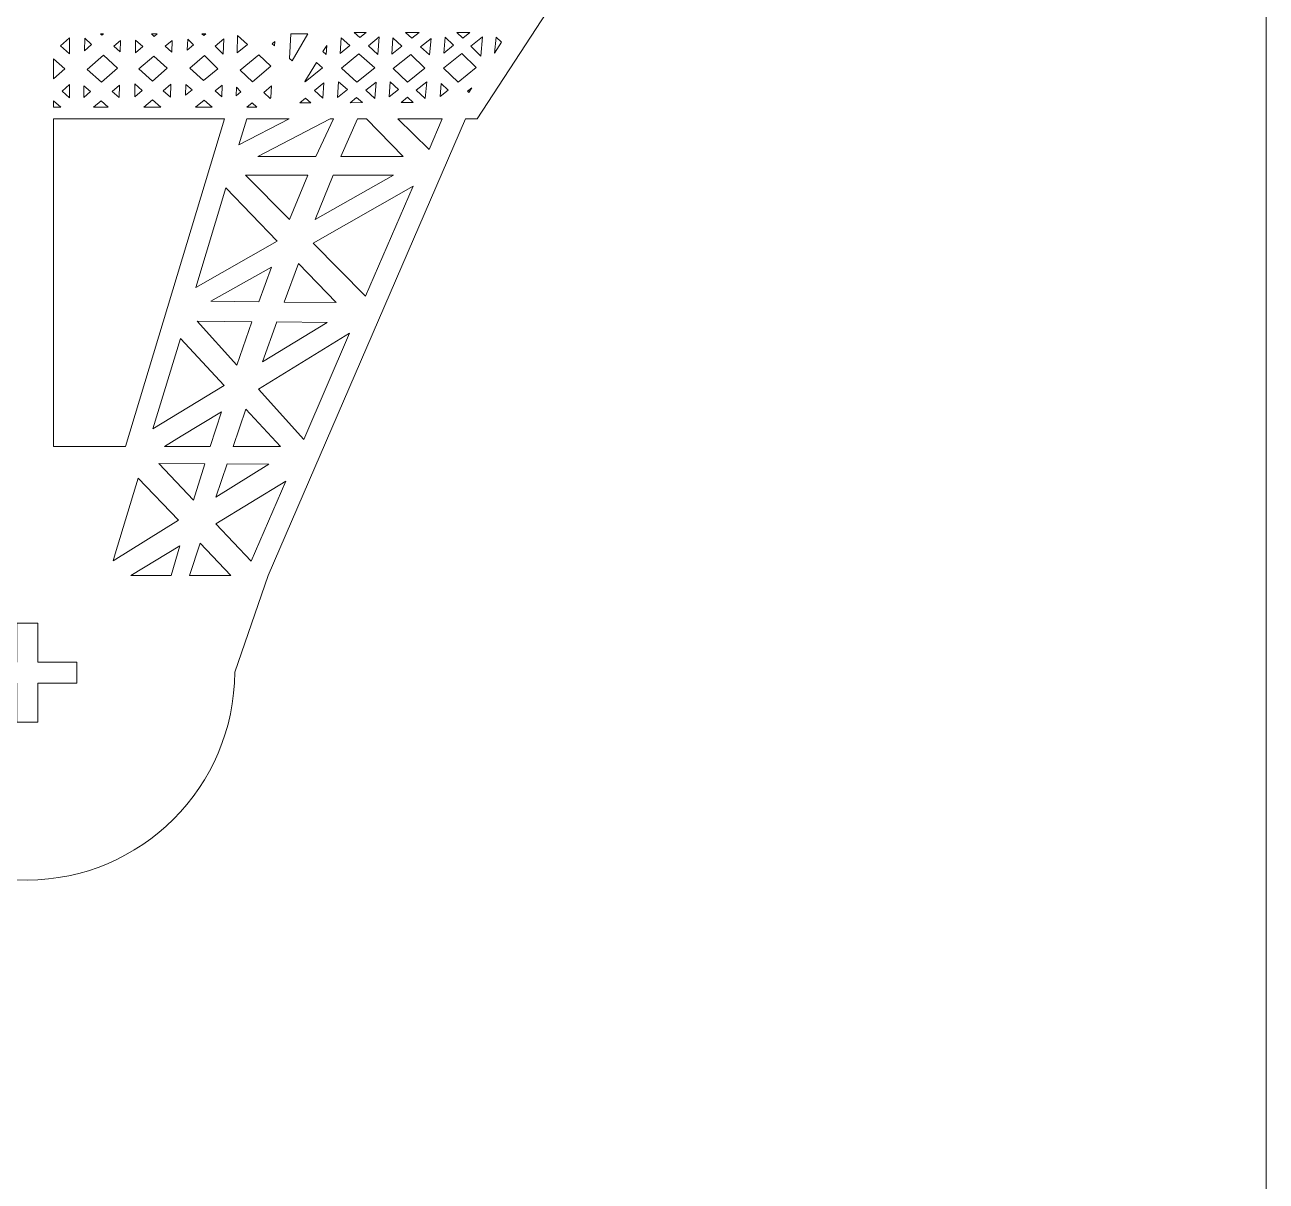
# Model space of a CAD drawing. Header units: millimetres. Extents: x -970 to 970, y -600 to 600.
# Drawn here: x 592.9 to 969.7, y -83.5 to 267.5 of the extents above; entities that cross this region are included whole.
import ezdxf

# ---------------------------------------------------------------- set-up
doc = ezdxf.new("R2010")
doc.units = ezdxf.units.MM
doc.header["$MEASUREMENT"] = 0
doc.layers.add('Camada 1', color=7, linetype='Continuous')

msp = doc.modelspace()

# ---------------------------------------------------------------- linework, layer by layer
at = {"layer": 'Camada 1', "color": 142, "lineweight": 20}
msp.add_lwpolyline([(-51.9447, -599.6855), (969.7313, -599.6855), (969.7313, 490.8211), (-51.9447, 490.8211), (-51.9447, -599.6855)], close=True, dxfattribs=at)
at = {"layer": 'Camada 1', "color": 230, "lineweight": 20}
for points, knots in [([(530.7073, 71.037), (530.7073, 71.037), (520.2792, 100.3923), (520.2792, 100.3923), (520.2792, 100.3923), (520.2792, 100.3923), (460.3573, 239.013), (460.3573, 239.013), (460.3573, 239.013), (460.3573, 239.013), (456.8532, 239.013), (456.8532, 239.013), (456.8532, 239.013), (456.8532, 239.013), (367.2833, 376.2495), (367.2833, 376.2495), (367.2833, 376.2495), (367.2833, 376.2495), (367.2833, 393.9852), (367.2833, 393.9852), (367.2833, 393.9852), (367.2833, 393.9852), (370.4614, 393.9852), (370.4614, 393.9852), (370.4614, 393.9852), (370.4614, 393.9852), (370.4614, 402.267), (370.4614, 402.267), (370.4614, 402.267), (370.4614, 402.267), (367.2833, 402.267), (367.2833, 402.267), (367.2833, 402.267), (367.2833, 402.267), (367.2833, 409.1261), (367.2833, 409.1261), (367.2833, 409.1261), (367.2833, 409.1261), (387.4614, 409.1261), (387.4614, 409.1261), (387.4614, 409.1261), (387.4614, 409.1261), (387.4614, 405.9511), (387.4614, 405.9511), (387.4614, 405.9511), (387.4614, 405.9511), (427.4614, 405.9511), (427.4614, 405.9511), (427.4614, 405.9511), (427.4614, 405.9511), (427.4614, 409.1261), (427.4614, 409.1261), (427.4614, 409.1261), (427.4614, 409.1261), (759.6014, 409.1261), (759.6014, 409.1261), (759.6014, 409.1261), (759.6014, 409.1261), (759.6014, 405.9511), (759.6014, 405.9511), (759.6014, 405.9511), (759.6014, 405.9511), (799.6014, 405.9511), (799.6014, 405.9511), (799.6014, 405.9511), (799.6014, 405.9511), (799.6014, 409.1261), (799.6014, 409.1261), (799.6014, 409.1261), (799.6014, 409.1261), (819.7764, 409.1261), (819.7764, 409.1261), (819.7764, 409.1261), (819.7764, 409.1261), (819.7764, 402.267), (819.7764, 402.267), (819.7764, 402.267), (819.7764, 402.267), (816.6014, 402.267), (816.6014, 402.267), (816.6014, 402.267), (816.6014, 402.267), (816.6014, 393.9852), (816.6014, 393.9852), (816.6014, 393.9852), (816.6014, 393.9852), (819.7764, 393.9852), (819.7764, 393.9852), (819.7764, 393.9852), (819.7764, 393.9852), (819.7764, 376.2495), (819.7764, 376.2495), (819.7764, 376.2495), (819.7764, 376.2495), (730.2065, 239.013), (730.2065, 239.013), (730.2065, 239.013), (730.2065, 239.013), (726.7024, 239.013), (726.7024, 239.013), (726.7024, 239.013), (726.7024, 239.013), (666.7805, 100.3923), (666.7805, 100.3923), (666.7805, 100.3923), (666.7805, 100.3923), (656.5977, 71.037), (656.5977, 71.037), (656.5977, 71.037), (656.5977, 36.1583), (628.0182, 7.8836), (593.6525, 7.8836), (593.6525, 7.8836), (559.2868, 7.8836), (532.1681, 34.5194), (530.5719, 67.9769), (530.5719, 67.9769), (530.5235, 68.9909), (530.7073, 70.0111), (530.7073, 71.037)], [0, 0, 0, 0, 0.03225806, 0.03225806, 0.03225806, 0.03225806, 0.06451613, 0.06451613, 0.06451613, 0.06451613, 0.09677419, 0.09677419, 0.09677419, 0.09677419, 0.12903226, 0.12903226, 0.12903226, 0.12903226, 0.16129032, 0.16129032, 0.16129032, 0.16129032, 0.19354839, 0.19354839, 0.19354839, 0.19354839, 0.22580645, 0.22580645, 0.22580645, 0.22580645, 0.25806452, 0.25806452, 0.25806452, 0.25806452, 0.29032258, 0.29032258, 0.29032258, 0.29032258, 0.32258065, 0.32258065, 0.32258065, 0.32258065, 0.35483871, 0.35483871, 0.35483871, 0.35483871, 0.38709677, 0.38709677, 0.38709677, 0.38709677, 0.41935484, 0.41935484, 0.41935484, 0.41935484, 0.4516129, 0.4516129, 0.4516129, 0.4516129, 0.48387097, 0.48387097, 0.48387097, 0.48387097, 0.51612903, 0.51612903, 0.51612903, 0.51612903, 0.5483871, 0.5483871, 0.5483871, 0.5483871, 0.58064516, 0.58064516, 0.58064516, 0.58064516, 0.61290323, 0.61290323, 0.61290323, 0.61290323, 0.64516129, 0.64516129, 0.64516129, 0.64516129, 0.67741935, 0.67741935, 0.67741935, 0.67741935, 0.70967742, 0.70967742, 0.70967742, 0.70967742, 0.74193548, 0.74193548, 0.74193548, 0.74193548, 0.77419355, 0.77419355, 0.77419355, 0.77419355, 0.80645161, 0.80645161, 0.80645161, 0.80645161, 0.83870968, 0.83870968, 0.83870968, 0.83870968, 0.87096774, 0.87096774, 0.87096774, 0.87096774, 0.90322581, 0.90322581, 0.90322581, 0.90322581, 0.93548387, 0.93548387, 0.93548387, 0.93548387, 1, 1, 1, 1]), ([(616.2767, 264.3591), (616.2767, 264.3591), (616.7522, 264.786), (616.7522, 264.786), (616.7522, 264.786), (616.7522, 264.786), (615.8039, 264.7853), (615.8039, 264.7853), (615.8039, 264.7853), (615.8039, 264.7853), (616.2767, 264.3591), (616.2767, 264.3591)], [0, 0, 0, 0, 0.25, 0.25, 0.25, 0.25, 0.5, 0.5, 0.5, 0.5, 1, 1, 1, 1]), ([(632.1821, 264.0438), (632.1821, 264.0438), (633.0577, 264.8013), (633.0577, 264.8013), (633.0577, 264.8013), (633.0577, 264.8013), (631.3356, 264.7999), (631.3356, 264.7999), (631.3356, 264.7999), (631.3356, 264.7999), (632.1821, 264.0438), (632.1821, 264.0438)], [0, 0, 0, 0, 0.25, 0.25, 0.25, 0.25, 0.5, 0.5, 0.5, 0.5, 1, 1, 1, 1]), ([(647.2395, 264.2606), (647.2395, 264.2606), (647.8701, 264.8193), (647.8701, 264.8193), (647.8701, 264.8193), (647.8701, 264.8193), (646.6526, 264.8172), (646.6526, 264.8172), (646.6526, 264.8172), (646.6526, 264.8172), (647.2395, 264.2606), (647.2395, 264.2606)], [0, 0, 0, 0, 0.25, 0.25, 0.25, 0.25, 0.5, 0.5, 0.5, 0.5, 1, 1, 1, 1]), ([(657.3574, 259.0577), (657.3574, 259.0577), (660.4593, 261.6088), (660.4593, 261.6088), (660.4593, 261.6088), (660.4593, 261.6088), (657.4794, 264.3503), (657.4794, 264.3503), (657.4794, 264.3503), (657.4794, 264.3503), (657.3574, 259.0577), (657.3574, 259.0577)], [0, 0, 0, 0, 0.25, 0.25, 0.25, 0.25, 0.5, 0.5, 0.5, 0.5, 1, 1, 1, 1]), ([(674.0295, 256.6473), (674.0295, 256.6473), (678.7921, 264.852), (678.7921, 264.852), (678.7921, 264.852), (678.7921, 264.852), (673.6416, 264.8487), (673.6416, 264.8487), (673.6416, 264.8487), (673.6416, 264.8487), (673.2408, 257.3121), (673.2408, 257.3121), (673.2408, 257.3121), (673.2408, 257.3121), (674.0295, 256.6473), (674.0295, 256.6473)], [0, 0, 0, 0, 0.2, 0.2, 0.2, 0.2, 0.4, 0.4, 0.4, 0.4, 0.6, 0.6, 0.6, 0.6, 1, 1, 1, 1]), ([(694.5391, 263.6525), (694.5391, 263.6525), (696.4769, 265.2272), (696.4769, 265.2272), (696.4769, 265.2272), (696.4769, 265.2272), (692.8482, 265.2249), (692.8482, 265.2249), (692.8482, 265.2249), (692.8482, 265.2249), (694.5391, 263.6525), (694.5391, 263.6525)], [0, 0, 0, 0, 0.25, 0.25, 0.25, 0.25, 0.5, 0.5, 0.5, 0.5, 1, 1, 1, 1]), ([(697.1925, 261.1874), (697.1925, 261.1874), (700.0741, 258.5111), (700.0741, 258.5111), (700.0741, 258.5111), (700.0741, 258.5111), (700.433, 263.8849), (700.433, 263.8849), (700.433, 263.8849), (700.433, 263.8849), (697.1925, 261.1874), (697.1925, 261.1874)], [0, 0, 0, 0, 0.25, 0.25, 0.25, 0.25, 0.5, 0.5, 0.5, 0.5, 1, 1, 1, 1]), ([(708.473, 265.2411), (708.473, 265.2411), (710.3394, 263.4743), (710.3394, 263.4743), (710.3394, 263.4743), (710.3394, 263.4743), (712.5562, 265.2457), (712.5562, 265.2457), (712.5562, 265.2457), (712.5562, 265.2457), (708.473, 265.2411), (708.473, 265.2411)], [0, 0, 0, 0, 0.25, 0.25, 0.25, 0.25, 0.5, 0.5, 0.5, 0.5, 1, 1, 1, 1]), ([(720.0604, 258.9434), (720.0604, 258.9434), (723.0365, 261.3245), (723.0365, 261.3245), (723.0365, 261.3245), (723.0365, 261.3245), (720.4705, 263.8327), (720.4705, 263.8327), (720.4705, 263.8327), (720.4705, 263.8327), (720.0604, 258.9434), (720.0604, 258.9434)], [0, 0, 0, 0, 0.25, 0.25, 0.25, 0.25, 0.5, 0.5, 0.5, 0.5, 1, 1, 1, 1]), ([(725.8017, 263.5349), (725.8017, 263.5349), (727.9572, 265.2612), (727.9572, 265.2612), (727.9572, 265.2612), (727.9572, 265.2612), (724.0543, 265.2566), (724.0543, 265.2566), (724.0543, 265.2566), (724.0543, 265.2566), (725.8017, 263.5349), (725.8017, 263.5349)], [0, 0, 0, 0, 0.25, 0.25, 0.25, 0.25, 0.5, 0.5, 0.5, 0.5, 1, 1, 1, 1]), ([(728.2943, 261.0792), (728.2943, 261.0792), (731.3421, 258.0781), (731.3421, 258.0781), (731.3421, 258.0781), (731.3421, 258.0781), (731.838, 263.9332), (731.838, 263.9332), (731.838, 263.9332), (731.838, 263.9332), (728.2943, 261.0792), (728.2943, 261.0792)], [0, 0, 0, 0, 0.25, 0.25, 0.25, 0.25, 0.5, 0.5, 0.5, 0.5, 1, 1, 1, 1]), ([(606.4925, 258.6952), (606.4925, 258.6952), (606.4925, 263.5484), (606.4925, 263.5484), (606.4925, 263.5484), (606.4925, 263.5484), (603.6651, 261.1855), (603.6651, 261.1855), (603.6651, 261.1855), (603.6651, 261.1855), (606.4925, 258.6952), (606.4925, 258.6952)], [0, 0, 0, 0, 0.25, 0.25, 0.25, 0.25, 0.5, 0.5, 0.5, 0.5, 1, 1, 1, 1]), ([(610.9936, 259.6127), (610.9936, 259.6127), (613.1492, 261.5498), (613.1492, 261.5498), (613.1492, 261.5498), (613.1492, 261.5498), (611.0526, 263.4523), (611.0526, 263.4523), (611.0526, 263.4523), (611.0526, 263.4523), (610.9936, 259.6127), (610.9936, 259.6127)], [0, 0, 0, 0, 0.25, 0.25, 0.25, 0.25, 0.5, 0.5, 0.5, 0.5, 1, 1, 1, 1]), ([(621.8205, 259.3576), (621.8205, 259.3576), (621.8938, 262.802), (621.8938, 262.802), (621.8938, 262.802), (621.8938, 262.802), (619.9129, 261.0787), (619.9129, 261.0787), (619.9129, 261.0787), (619.9129, 261.0787), (621.8205, 259.3576), (621.8205, 259.3576)], [0, 0, 0, 0, 0.25, 0.25, 0.25, 0.25, 0.5, 0.5, 0.5, 0.5, 1, 1, 1, 1]), ([(626.4489, 259.0782), (626.4489, 259.0782), (628.6572, 260.988), (628.6572, 260.988), (628.6572, 260.988), (628.6572, 260.988), (626.5066, 262.8767), (626.5066, 262.8767), (626.5066, 262.8767), (626.5066, 262.8767), (626.4489, 259.0782), (626.4489, 259.0782)], [0, 0, 0, 0, 0.25, 0.25, 0.25, 0.25, 0.5, 0.5, 0.5, 0.5, 1, 1, 1, 1]), ([(635.5287, 261.0511), (635.5287, 261.0511), (637.4943, 259.2956), (637.4943, 259.2956), (637.4943, 259.2956), (637.4943, 259.2956), (637.5828, 262.8047), (637.5828, 262.8047), (637.5828, 262.8047), (637.5828, 262.8047), (635.5287, 261.0511), (635.5287, 261.0511)], [0, 0, 0, 0, 0.25, 0.25, 0.25, 0.25, 0.5, 0.5, 0.5, 0.5, 1, 1, 1, 1]), ([(642.2134, 259.8084), (642.2134, 259.8084), (644.0961, 261.4744), (644.0961, 261.4744), (644.0961, 261.4744), (644.0961, 261.4744), (642.347, 263.2036), (642.347, 263.2036), (642.347, 263.2036), (642.347, 263.2036), (642.2134, 259.8084), (642.2134, 259.8084)], [0, 0, 0, 0, 0.25, 0.25, 0.25, 0.25, 0.5, 0.5, 0.5, 0.5, 1, 1, 1, 1]), ([(650.6453, 261.0241), (650.6453, 261.0241), (653.1215, 258.6725), (653.1215, 258.6725), (653.1215, 258.6725), (653.1215, 258.6725), (653.2772, 263.277), (653.2772, 263.277), (653.2772, 263.277), (653.2772, 263.277), (650.6453, 261.0241), (650.6453, 261.0241)], [0, 0, 0, 0, 0.25, 0.25, 0.25, 0.25, 0.5, 0.5, 0.5, 0.5, 1, 1, 1, 1]), ([(667.9327, 261.7936), (667.9327, 261.7936), (668.7081, 261.1395), (668.7081, 261.1395), (668.7081, 261.1395), (668.7081, 261.1395), (668.8107, 262.5216), (668.8107, 262.5216), (668.8107, 262.5216), (668.8107, 262.5216), (667.9327, 261.7936), (667.9327, 261.7936)], [0, 0, 0, 0, 0.25, 0.25, 0.25, 0.25, 0.5, 0.5, 0.5, 0.5, 1, 1, 1, 1]), ([(683.3687, 259.4149), (683.3687, 259.4149), (684.3187, 258.5581), (684.3187, 258.5581), (684.3187, 258.5581), (684.3187, 258.5581), (684.5152, 261.3107), (684.5152, 261.3107), (684.5152, 261.3107), (684.5152, 261.3107), (683.3687, 259.4149), (683.3687, 259.4149)], [0, 0, 0, 0, 0.25, 0.25, 0.25, 0.25, 0.5, 0.5, 0.5, 0.5, 1, 1, 1, 1]), ([(688.5973, 258.8255), (688.5973, 258.8255), (691.563, 261.2365), (691.563, 261.2365), (691.563, 261.2365), (691.563, 261.2365), (688.8777, 263.6477), (688.8777, 263.6477), (688.8777, 263.6477), (688.8777, 263.6477), (688.5973, 258.8255), (688.5973, 258.8255)], [0, 0, 0, 0, 0.25, 0.25, 0.25, 0.25, 0.5, 0.5, 0.5, 0.5, 1, 1, 1, 1]), ([(704.3322, 258.6725), (704.3322, 258.6725), (707.3416, 261.0769), (707.3416, 261.0769), (707.3416, 261.0769), (707.3416, 261.0769), (704.6513, 263.6402), (704.6513, 263.6402), (704.6513, 263.6402), (704.6513, 263.6402), (704.3322, 258.6725), (704.3322, 258.6725)], [0, 0, 0, 0, 0.25, 0.25, 0.25, 0.25, 0.5, 0.5, 0.5, 0.5, 1, 1, 1, 1]), ([(713.0483, 260.9093), (713.0483, 260.9093), (715.714, 258.3876), (715.714, 258.3876), (715.714, 258.3876), (715.714, 258.3876), (716.2185, 263.4239), (716.2185, 263.4239), (716.2185, 263.4239), (716.2185, 263.4239), (713.0483, 260.9093), (713.0483, 260.9093)], [0, 0, 0, 0, 0.25, 0.25, 0.25, 0.25, 0.5, 0.5, 0.5, 0.5, 1, 1, 1, 1]), ([(735.9795, 263.7812), (735.9795, 263.7812), (735.4794, 258.9846), (735.4794, 258.9846), (735.4794, 258.9846), (735.4794, 258.9846), (737.6281, 262.2767), (737.6281, 262.2767), (737.6281, 262.2767), (737.6281, 262.2767), (735.9795, 263.7812), (735.9795, 263.7812)], [0, 0, 0, 0, 0.25, 0.25, 0.25, 0.25, 0.5, 0.5, 0.5, 0.5, 1, 1, 1, 1]), ([(601.6024, 251.1724), (601.6024, 251.1724), (605.0015, 254.2248), (605.0015, 254.2248), (605.0015, 254.2248), (605.0015, 254.2248), (601.6024, 257.2462), (601.6024, 257.2462), (601.6024, 257.2462), (601.6024, 257.2462), (601.6024, 251.1724), (601.6024, 251.1724)], [0, 0, 0, 0, 0.25, 0.25, 0.25, 0.25, 0.5, 0.5, 0.5, 0.5, 1, 1, 1, 1]), ([(616.1684, 250.1787), (616.1684, 250.1787), (621.0364, 254.3922), (621.0364, 254.3922), (621.0364, 254.3922), (621.0364, 254.3922), (616.7257, 258.3046), (616.7257, 258.3046), (616.7257, 258.3046), (616.7257, 258.3046), (611.8046, 254.0195), (611.8046, 254.0195), (611.8046, 254.0195), (611.8046, 254.0195), (616.1684, 250.1787), (616.1684, 250.1787)], [0, 0, 0, 0, 0.2, 0.2, 0.2, 0.2, 0.4, 0.4, 0.4, 0.4, 0.6, 0.6, 0.6, 0.6, 1, 1, 1, 1]), ([(627.5142, 254.2248), (627.5142, 254.2248), (631.6728, 250.4737), (631.6728, 250.4737), (631.6728, 250.4737), (631.6728, 250.4737), (636.1387, 254.4262), (636.1387, 254.4262), (636.1387, 254.4262), (636.1387, 254.4262), (632.0064, 258.0527), (632.0064, 258.0527), (632.0064, 258.0527), (632.0064, 258.0527), (627.5142, 254.2248), (627.5142, 254.2248)], [0, 0, 0, 0, 0.2, 0.2, 0.2, 0.2, 0.4, 0.4, 0.4, 0.4, 0.6, 0.6, 0.6, 0.6, 1, 1, 1, 1]), ([(647.1566, 250.6632), (647.1566, 250.6632), (651.4566, 254.2007), (651.4566, 254.2007), (651.4566, 254.2007), (651.4566, 254.2007), (647.3808, 258.227), (647.3808, 258.227), (647.3808, 258.227), (647.3808, 258.227), (642.9451, 254.4295), (642.9451, 254.4295), (642.9451, 254.4295), (642.9451, 254.4295), (647.1566, 250.6632), (647.1566, 250.6632)], [0, 0, 0, 0, 0.2, 0.2, 0.2, 0.2, 0.4, 0.4, 0.4, 0.4, 0.6, 0.6, 0.6, 0.6, 1, 1, 1, 1]), ([(661.9966, 250.2421), (661.9966, 250.2421), (667.6011, 255.0322), (667.6011, 255.0322), (667.6011, 255.0322), (667.6011, 255.0322), (663.8961, 258.4434), (663.8961, 258.4434), (663.8961, 258.4434), (663.8961, 258.4434), (658.2743, 253.778), (658.2743, 253.778), (658.2743, 253.778), (658.2743, 253.778), (661.9966, 250.2421), (661.9966, 250.2421)], [0, 0, 0, 0, 0.2, 0.2, 0.2, 0.2, 0.4, 0.4, 0.4, 0.4, 0.6, 0.6, 0.6, 0.6, 1, 1, 1, 1]), ([(688.9847, 254.3496), (688.9847, 254.3496), (693.6537, 250.1352), (693.6537, 250.1352), (693.6537, 250.1352), (693.6537, 250.1352), (699.0881, 254.4783), (699.0881, 254.4783), (699.0881, 254.4783), (699.0881, 254.4783), (694.3007, 258.7772), (694.3007, 258.7772), (694.3007, 258.7772), (694.3007, 258.7772), (688.9847, 254.3496), (688.9847, 254.3496)], [0, 0, 0, 0, 0.2, 0.2, 0.2, 0.2, 0.4, 0.4, 0.4, 0.4, 0.6, 0.6, 0.6, 0.6, 1, 1, 1, 1]), ([(709.0714, 250.1468), (709.0714, 250.1468), (714.3637, 254.3843), (714.3637, 254.3843), (714.3637, 254.3843), (714.3637, 254.3843), (710.0307, 258.5167), (710.0307, 258.5167), (710.0307, 258.5167), (710.0307, 258.5167), (704.655, 254.253), (704.655, 254.253), (704.655, 254.253), (704.655, 254.253), (709.0714, 250.1468), (709.0714, 250.1468)], [0, 0, 0, 0, 0.2, 0.2, 0.2, 0.2, 0.4, 0.4, 0.4, 0.4, 0.6, 0.6, 0.6, 0.6, 1, 1, 1, 1]), ([(719.9621, 254.3647), (719.9621, 254.3647), (724.4134, 250.1529), (724.4134, 250.1529), (724.4134, 250.1529), (724.4134, 250.1529), (729.917, 254.5946), (729.917, 254.5946), (729.917, 254.5946), (729.917, 254.5946), (725.55, 258.867), (725.55, 258.867), (725.55, 258.867), (725.55, 258.867), (719.9621, 254.3647), (719.9621, 254.3647)], [0, 0, 0, 0, 0.2, 0.2, 0.2, 0.2, 0.4, 0.4, 0.4, 0.4, 0.6, 0.6, 0.6, 0.6, 1, 1, 1, 1]), ([(677.985, 250.2039), (677.985, 250.2039), (683.2696, 254.4976), (683.2696, 254.4976), (683.2696, 254.4976), (683.2696, 254.4976), (681.3859, 256.1412), (681.3859, 256.1412), (681.3859, 256.1412), (681.3859, 256.1412), (677.8608, 250.3161), (677.8608, 250.3161), (677.8608, 250.3161), (677.8608, 250.3161), (677.985, 250.2039), (677.985, 250.2039)], [0, 0, 0, 0, 0.2, 0.2, 0.2, 0.2, 0.4, 0.4, 0.4, 0.4, 0.6, 0.6, 0.6, 0.6, 1, 1, 1, 1]), ([(606.4925, 245.4247), (606.4925, 245.4247), (606.4925, 249.3943), (606.4925, 249.3943), (606.4925, 249.3943), (606.4925, 249.3943), (604.2236, 247.4162), (604.2236, 247.4162), (604.2236, 247.4162), (604.2236, 247.4162), (606.4925, 245.4247), (606.4925, 245.4247)], [0, 0, 0, 0, 0.25, 0.25, 0.25, 0.25, 0.5, 0.5, 0.5, 0.5, 1, 1, 1, 1]), ([(610.7792, 245.5111), (610.7792, 245.5111), (612.818, 247.2775), (612.818, 247.2775), (612.818, 247.2775), (612.818, 247.2775), (610.8326, 249.0424), (610.8326, 249.0424), (610.8326, 249.0424), (610.8326, 249.0424), (610.7792, 245.5111), (610.7792, 245.5111)], [0, 0, 0, 0, 0.25, 0.25, 0.25, 0.25, 0.5, 0.5, 0.5, 0.5, 1, 1, 1, 1]), ([(621.5245, 245.4611), (621.5245, 245.4611), (621.6038, 249.1868), (621.6038, 249.1868), (621.6038, 249.1868), (621.6038, 249.1868), (619.4137, 247.3202), (619.4137, 247.3202), (619.4137, 247.3202), (619.4137, 247.3202), (621.5245, 245.4611), (621.5245, 245.4611)], [0, 0, 0, 0, 0.25, 0.25, 0.25, 0.25, 0.5, 0.5, 0.5, 0.5, 1, 1, 1, 1]), ([(626.2438, 245.666), (626.2438, 245.666), (628.4751, 247.6383), (628.4751, 247.6383), (628.4751, 247.6383), (628.4751, 247.6383), (626.305, 249.6093), (626.305, 249.6093), (626.305, 249.6093), (626.305, 249.6093), (626.2438, 245.666), (626.2438, 245.666)], [0, 0, 0, 0, 0.25, 0.25, 0.25, 0.25, 0.5, 0.5, 0.5, 0.5, 1, 1, 1, 1]), ([(634.9151, 247.5497), (634.9151, 247.5497), (637.1471, 245.5351), (637.1471, 245.5351), (637.1471, 245.5351), (637.1471, 245.5351), (637.2479, 249.5488), (637.2479, 249.5488), (637.2479, 249.5488), (637.2479, 249.5488), (634.9151, 247.5497), (634.9151, 247.5497)], [0, 0, 0, 0, 0.25, 0.25, 0.25, 0.25, 0.5, 0.5, 0.5, 0.5, 1, 1, 1, 1]), ([(641.6753, 246.1517), (641.6753, 246.1517), (643.6845, 247.8041), (643.6845, 247.8041), (643.6845, 247.8041), (643.6845, 247.8041), (641.8048, 249.4545), (641.8048, 249.4545), (641.8048, 249.4545), (641.8048, 249.4545), (641.6753, 246.1517), (641.6753, 246.1517)], [0, 0, 0, 0, 0.25, 0.25, 0.25, 0.25, 0.5, 0.5, 0.5, 0.5, 1, 1, 1, 1]), ([(650.7022, 247.4964), (650.7022, 247.4964), (652.6854, 245.7239), (652.6854, 245.7239), (652.6854, 245.7239), (652.6854, 245.7239), (652.8044, 249.2389), (652.8044, 249.2389), (652.8044, 249.2389), (652.8044, 249.2389), (650.7022, 247.4964), (650.7022, 247.4964)], [0, 0, 0, 0, 0.25, 0.25, 0.25, 0.25, 0.5, 0.5, 0.5, 0.5, 1, 1, 1, 1]), ([(665.4434, 246.97), (665.4434, 246.97), (667.3578, 245.1538), (667.3578, 245.1538), (667.3578, 245.1538), (667.3578, 245.1538), (667.5417, 245.4714), (667.5417, 245.4714), (667.5417, 245.4714), (667.5417, 245.4714), (667.8074, 249.0261), (667.8074, 249.0261), (667.8074, 249.0261), (667.8074, 249.0261), (665.4434, 246.97), (665.4434, 246.97)], [0, 0, 0, 0, 0.2, 0.2, 0.2, 0.2, 0.4, 0.4, 0.4, 0.4, 0.6, 0.6, 0.6, 0.6, 1, 1, 1, 1]), ([(680.87, 247.586), (680.87, 247.586), (683.3693, 245.3183), (683.3693, 245.3183), (683.3693, 245.3183), (683.3693, 245.3183), (683.7026, 249.9451), (683.7026, 249.9451), (683.7026, 249.9451), (683.7026, 249.9451), (680.87, 247.586), (680.87, 247.586)], [0, 0, 0, 0, 0.25, 0.25, 0.25, 0.25, 0.5, 0.5, 0.5, 0.5, 1, 1, 1, 1]), ([(687.8198, 245.4692), (687.8198, 245.4692), (690.8388, 247.8805), (690.8388, 247.8805), (690.8388, 247.8805), (690.8388, 247.8805), (688.0999, 250.278), (688.0999, 250.278), (688.0999, 250.278), (688.0999, 250.278), (687.8198, 245.4692), (687.8198, 245.4692)], [0, 0, 0, 0, 0.25, 0.25, 0.25, 0.25, 0.5, 0.5, 0.5, 0.5, 1, 1, 1, 1]), ([(696.3693, 247.6792), (696.3693, 247.6792), (699.1808, 245.1441), (699.1808, 245.1441), (699.1808, 245.1441), (699.1808, 245.1441), (699.5169, 250.1753), (699.5169, 250.1753), (699.5169, 250.1753), (699.5169, 250.1753), (696.3693, 247.6792), (696.3693, 247.6792)], [0, 0, 0, 0, 0.25, 0.25, 0.25, 0.25, 0.5, 0.5, 0.5, 0.5, 1, 1, 1, 1]), ([(703.5026, 245.6901), (703.5026, 245.6901), (706.343, 247.9617), (706.343, 247.9617), (706.343, 247.9617), (706.343, 247.9617), (703.7931, 250.2522), (703.7931, 250.2522), (703.7931, 250.2522), (703.7931, 250.2522), (703.5026, 245.6901), (703.5026, 245.6901)], [0, 0, 0, 0, 0.25, 0.25, 0.25, 0.25, 0.5, 0.5, 0.5, 0.5, 1, 1, 1, 1]), ([(711.6996, 247.7045), (711.6996, 247.7045), (714.3876, 245.2049), (714.3876, 245.2049), (714.3876, 245.2049), (714.3876, 245.2049), (714.8978, 250.2822), (714.8978, 250.2822), (714.8978, 250.2822), (714.8978, 250.2822), (711.6996, 247.7045), (711.6996, 247.7045)], [0, 0, 0, 0, 0.25, 0.25, 0.25, 0.25, 0.5, 0.5, 0.5, 0.5, 1, 1, 1, 1]), ([(719.2864, 249.6875), (719.2864, 249.6875), (718.9558, 245.748), (718.9558, 245.748), (718.9558, 245.748), (718.9558, 245.748), (721.3722, 247.6992), (721.3722, 247.6992), (721.3722, 247.6992), (721.3722, 247.6992), (719.2864, 249.6875), (719.2864, 249.6875)], [0, 0, 0, 0, 0.25, 0.25, 0.25, 0.25, 0.5, 0.5, 0.5, 0.5, 1, 1, 1, 1]), ([(657.06, 246.0239), (657.06, 246.0239), (658.491, 247.2461), (658.491, 247.2461), (658.491, 247.2461), (658.491, 247.2461), (657.1183, 248.6029), (657.1183, 248.6029), (657.1183, 248.6029), (657.1183, 248.6029), (657.06, 246.0239), (657.06, 246.0239)], [0, 0, 0, 0, 0.25, 0.25, 0.25, 0.25, 0.5, 0.5, 0.5, 0.5, 1, 1, 1, 1]), ([(676.3411, 243.8129), (676.3411, 243.8129), (679.6713, 243.8313), (679.6713, 243.8313), (679.6713, 243.8313), (679.6713, 243.8313), (678.0451, 245.2326), (678.0451, 245.2326), (678.0451, 245.2326), (678.0451, 245.2326), (676.3411, 243.8129), (676.3411, 243.8129)], [0, 0, 0, 0, 0.25, 0.25, 0.25, 0.25, 0.5, 0.5, 0.5, 0.5, 1, 1, 1, 1]), ([(691.6014, 243.8983), (691.6014, 243.8983), (695.3658, 243.9189), (695.3658, 243.9189), (695.3658, 243.9189), (695.3658, 243.9189), (693.5898, 245.4759), (693.5898, 245.4759), (693.5898, 245.4759), (693.5898, 245.4759), (691.6014, 243.8983), (691.6014, 243.8983)], [0, 0, 0, 0, 0.25, 0.25, 0.25, 0.25, 0.5, 0.5, 0.5, 0.5, 1, 1, 1, 1]), ([(707.0846, 243.9856), (707.0846, 243.9856), (710.7499, 244.0062), (710.7499, 244.0062), (710.7499, 244.0062), (710.7499, 244.0062), (709.0281, 245.5535), (709.0281, 245.5535), (709.0281, 245.5535), (709.0281, 245.5535), (707.0846, 243.9856), (707.0846, 243.9856)], [0, 0, 0, 0, 0.25, 0.25, 0.25, 0.25, 0.5, 0.5, 0.5, 0.5, 1, 1, 1, 1]), ([(727.6893, 247.0489), (727.6893, 247.0489), (728.612, 248.4625), (728.612, 248.4625), (728.612, 248.4625), (728.612, 248.4625), (727.2854, 247.431), (727.2854, 247.431), (727.2854, 247.431), (727.2854, 247.431), (727.6893, 247.0489), (727.6893, 247.0489)], [0, 0, 0, 0, 0.25, 0.25, 0.25, 0.25, 0.5, 0.5, 0.5, 0.5, 1, 1, 1, 1]), ([(601.6024, 242.5041), (601.6024, 242.5041), (603.7643, 242.5041), (603.7643, 242.5041), (603.7643, 242.5041), (603.7643, 242.5041), (601.6024, 244.4887), (601.6024, 244.4887), (601.6024, 244.4887), (601.6024, 244.4887), (601.6024, 242.5041), (601.6024, 242.5041)], [0, 0, 0, 0, 0.25, 0.25, 0.25, 0.25, 0.5, 0.5, 0.5, 0.5, 1, 1, 1, 1]), ([(613.7632, 242.5041), (613.7632, 242.5041), (618.189, 242.5041), (618.189, 242.5041), (618.189, 242.5041), (618.189, 242.5041), (616.023, 244.4284), (616.023, 244.4284), (616.023, 244.4284), (616.023, 244.4284), (613.7632, 242.5041), (613.7632, 242.5041)], [0, 0, 0, 0, 0.25, 0.25, 0.25, 0.25, 0.5, 0.5, 0.5, 0.5, 1, 1, 1, 1]), ([(629.019, 242.5041), (629.019, 242.5041), (634.1357, 242.5041), (634.1357, 242.5041), (634.1357, 242.5041), (634.1357, 242.5041), (631.6509, 244.7593), (631.6509, 244.7593), (631.6509, 244.7593), (631.6509, 244.7593), (629.019, 242.5041), (629.019, 242.5041)], [0, 0, 0, 0, 0.25, 0.25, 0.25, 0.25, 0.5, 0.5, 0.5, 0.5, 1, 1, 1, 1]), ([(644.6852, 242.5041), (644.6852, 242.5041), (649.7289, 242.5041), (649.7289, 242.5041), (649.7289, 242.5041), (649.7289, 242.5041), (647.2782, 244.6537), (647.2782, 244.6537), (647.2782, 244.6537), (647.2782, 244.6537), (644.6852, 242.5041), (644.6852, 242.5041)], [0, 0, 0, 0, 0.25, 0.25, 0.25, 0.25, 0.5, 0.5, 0.5, 0.5, 1, 1, 1, 1]), ([(660.3035, 242.5041), (660.3035, 242.5041), (663.2937, 242.5041), (663.2937, 242.5041), (663.2937, 242.5041), (663.2937, 242.5041), (661.8938, 243.8873), (661.8938, 243.8873), (661.8938, 243.8873), (661.8938, 243.8873), (660.3035, 242.5041), (660.3035, 242.5041)], [0, 0, 0, 0, 0.25, 0.25, 0.25, 0.25, 0.5, 0.5, 0.5, 0.5, 1, 1, 1, 1]), ([(601.6024, 139.5664), (601.6024, 139.5664), (623.3982, 139.5664), (623.3982, 139.5664), (623.3982, 139.5664), (623.3982, 139.5664), (653.4572, 239.013), (653.4572, 239.013), (653.4572, 239.013), (653.4572, 239.013), (601.6024, 239.013), (601.6024, 239.013), (601.6024, 239.013), (601.6024, 239.013), (601.6024, 139.5664), (601.6024, 139.5664)], [0, 0, 0, 0, 0.2, 0.2, 0.2, 0.2, 0.4, 0.4, 0.4, 0.4, 0.6, 0.6, 0.6, 0.6, 1, 1, 1, 1]), ([(657.8451, 231.0647), (657.8451, 231.0647), (673.1124, 239.013), (673.1124, 239.013), (673.1124, 239.013), (673.1124, 239.013), (660.2476, 239.013), (660.2476, 239.013), (660.2476, 239.013), (660.2476, 239.013), (657.8451, 231.0647), (657.8451, 231.0647)], [0, 0, 0, 0, 0.25, 0.25, 0.25, 0.25, 0.5, 0.5, 0.5, 0.5, 1, 1, 1, 1]), ([(663.5989, 227.5486), (663.5989, 227.5486), (681.197, 227.5486), (681.197, 227.5486), (681.197, 227.5486), (681.197, 227.5486), (686.5821, 239.013), (686.5821, 239.013), (686.5821, 239.013), (686.5821, 239.013), (685.5364, 239.013), (685.5364, 239.013), (685.5364, 239.013), (685.5364, 239.013), (663.5989, 227.5486), (663.5989, 227.5486)], [0, 0, 0, 0, 0.2, 0.2, 0.2, 0.2, 0.4, 0.4, 0.4, 0.4, 0.6, 0.6, 0.6, 0.6, 1, 1, 1, 1]), ([(688.7839, 227.5486), (688.7839, 227.5486), (707.6887, 227.5486), (707.6887, 227.5486), (707.6887, 227.5486), (707.6887, 227.5486), (696.5768, 239.013), (696.5768, 239.013), (696.5768, 239.013), (696.5768, 239.013), (693.9014, 239.013), (693.9014, 239.013), (693.9014, 239.013), (693.9014, 239.013), (688.7839, 227.5486), (688.7839, 227.5486)], [0, 0, 0, 0, 0.2, 0.2, 0.2, 0.2, 0.4, 0.4, 0.4, 0.4, 0.6, 0.6, 0.6, 0.6, 1, 1, 1, 1]), ([(706.1357, 239.013), (706.1357, 239.013), (715.5936, 229.6881), (715.5936, 229.6881), (715.5936, 229.6881), (715.5936, 229.6881), (719.6225, 239.013), (719.6225, 239.013), (719.6225, 239.013), (719.6225, 239.013), (706.1357, 239.013), (706.1357, 239.013)], [0, 0, 0, 0, 0.25, 0.25, 0.25, 0.25, 0.5, 0.5, 0.5, 0.5, 1, 1, 1, 1]), ([(659.8928, 221.9445), (659.8928, 221.9445), (673.2549, 208.48), (673.2549, 208.48), (673.2549, 208.48), (673.2549, 208.48), (678.7596, 221.9445), (678.7596, 221.9445), (678.7596, 221.9445), (678.7596, 221.9445), (659.8928, 221.9445), (659.8928, 221.9445)], [0, 0, 0, 0, 0.25, 0.25, 0.25, 0.25, 0.5, 0.5, 0.5, 0.5, 1, 1, 1, 1]), ([(681.0434, 208.422), (681.0434, 208.422), (704.8095, 221.9445), (704.8095, 221.9445), (704.8095, 221.9445), (704.8095, 221.9445), (686.444, 221.9445), (686.444, 221.9445), (686.444, 221.9445), (686.444, 221.9445), (681.0434, 208.422), (681.0434, 208.422)], [0, 0, 0, 0, 0.25, 0.25, 0.25, 0.25, 0.5, 0.5, 0.5, 0.5, 1, 1, 1, 1]), ([(644.7594, 187.7722), (644.7594, 187.7722), (669.4925, 201.8453), (669.4925, 201.8453), (669.4925, 201.8453), (669.4925, 201.8453), (653.9186, 218.0742), (653.9186, 218.0742), (653.9186, 218.0742), (653.9186, 218.0742), (644.7594, 187.7722), (644.7594, 187.7722)], [0, 0, 0, 0, 0.25, 0.25, 0.25, 0.25, 0.5, 0.5, 0.5, 0.5, 1, 1, 1, 1]), ([(680.454, 201.2259), (680.454, 201.2259), (696.3452, 185.1375), (696.3452, 185.1375), (696.3452, 185.1375), (696.3452, 185.1375), (710.7862, 218.5614), (710.7862, 218.5614), (710.7862, 218.5614), (710.7862, 218.5614), (680.454, 201.2259), (680.454, 201.2259)], [0, 0, 0, 0, 0.25, 0.25, 0.25, 0.25, 0.5, 0.5, 0.5, 0.5, 1, 1, 1, 1]), ([(649.3781, 183.6009), (649.3781, 183.6009), (663.9122, 183.4589), (663.9122, 183.4589), (663.9122, 183.4589), (663.9122, 183.4589), (667.7416, 194.0131), (667.7416, 194.0131), (667.7416, 194.0131), (667.7416, 194.0131), (649.3781, 183.6009), (649.3781, 183.6009)], [0, 0, 0, 0, 0.25, 0.25, 0.25, 0.25, 0.5, 0.5, 0.5, 0.5, 1, 1, 1, 1]), ([(671.6159, 183.3818), (671.6159, 183.3818), (687.4181, 183.2256), (687.4181, 183.2256), (687.4181, 183.2256), (687.4181, 183.2256), (675.9674, 195.1241), (675.9674, 195.1241), (675.9674, 195.1241), (675.9674, 195.1241), (671.6159, 183.3818), (671.6159, 183.3818)], [0, 0, 0, 0, 0.25, 0.25, 0.25, 0.25, 0.5, 0.5, 0.5, 0.5, 1, 1, 1, 1]), ([(657.2531, 164.2319), (657.2531, 164.2319), (661.7749, 177.4057), (661.7749, 177.4057), (661.7749, 177.4057), (661.7749, 177.4057), (645.1728, 177.5454), (645.1728, 177.5454), (645.1728, 177.5454), (645.1728, 177.5454), (657.2531, 164.2319), (657.2531, 164.2319)], [0, 0, 0, 0, 0.25, 0.25, 0.25, 0.25, 0.5, 0.5, 0.5, 0.5, 1, 1, 1, 1]), ([(665.0638, 165.2205), (665.0638, 165.2205), (684.6489, 177.214), (684.6489, 177.214), (684.6489, 177.214), (684.6489, 177.214), (669.4149, 177.3412), (669.4149, 177.3412), (669.4149, 177.3412), (669.4149, 177.3412), (665.0638, 165.2205), (665.0638, 165.2205)], [0, 0, 0, 0, 0.25, 0.25, 0.25, 0.25, 0.5, 0.5, 0.5, 0.5, 1, 1, 1, 1]), ([(663.8443, 156.9734), (663.8443, 156.9734), (677.558, 141.6543), (677.558, 141.6543), (677.558, 141.6543), (677.558, 141.6543), (691.4925, 173.9059), (691.4925, 173.9059), (691.4925, 173.9059), (691.4925, 173.9059), (663.8443, 156.9734), (663.8443, 156.9734)], [0, 0, 0, 0, 0.25, 0.25, 0.25, 0.25, 0.5, 0.5, 0.5, 0.5, 1, 1, 1, 1]), ([(631.7822, 144.8384), (631.7822, 144.8384), (653.358, 158.0549), (653.358, 158.0549), (653.358, 158.0549), (653.358, 158.0549), (640.1001, 172.3574), (640.1001, 172.3574), (640.1001, 172.3574), (640.1001, 172.3574), (631.7822, 144.8384), (631.7822, 144.8384)], [0, 0, 0, 0, 0.25, 0.25, 0.25, 0.25, 0.5, 0.5, 0.5, 0.5, 1, 1, 1, 1]), ([(656.0909, 139.5664), (656.0909, 139.5664), (660.0121, 150.8744), (660.0121, 150.8744), (660.0121, 150.8744), (660.0121, 150.8744), (670.4991, 139.5664), (670.4991, 139.5664), (670.4991, 139.5664), (670.4991, 139.5664), (656.0909, 139.5664), (656.0909, 139.5664)], [0, 0, 0, 0, 0.25, 0.25, 0.25, 0.25, 0.5, 0.5, 0.5, 0.5, 1, 1, 1, 1]), ([(635.2591, 139.5664), (635.2591, 139.5664), (649.1875, 139.5664), (649.1875, 139.5664), (649.1875, 139.5664), (649.1875, 139.5664), (652.5668, 150.079), (652.5668, 150.079), (652.5668, 150.079), (652.5668, 150.079), (640.3825, 142.6646), (640.3825, 142.6646), (640.3825, 142.6646), (640.3825, 142.6646), (635.2591, 139.5664), (635.2591, 139.5664)], [0, 0, 0, 0, 0.2, 0.2, 0.2, 0.2, 0.4, 0.4, 0.4, 0.4, 0.6, 0.6, 0.6, 0.6, 1, 1, 1, 1]), ([(644.0844, 123.2257), (644.0844, 123.2257), (647.5122, 134.2682), (647.5122, 134.2682), (647.5122, 134.2682), (647.5122, 134.2682), (633.604, 134.3122), (633.604, 134.3122), (633.604, 134.3122), (633.604, 134.3122), (644.0844, 123.2257), (644.0844, 123.2257)], [0, 0, 0, 0, 0.25, 0.25, 0.25, 0.25, 0.5, 0.5, 0.5, 0.5, 1, 1, 1, 1]), ([(654.2625, 134.244), (654.2625, 134.244), (650.8282, 124.1593), (650.8282, 124.1593), (650.8282, 124.1593), (650.8282, 124.1593), (666.9655, 134.2039), (666.9655, 134.2039), (666.9655, 134.2039), (666.9655, 134.2039), (654.2625, 134.244), (654.2625, 134.244)], [0, 0, 0, 0, 0.25, 0.25, 0.25, 0.25, 0.5, 0.5, 0.5, 0.5, 1, 1, 1, 1]), ([(619.7304, 104.7771), (619.7304, 104.7771), (639.4985, 117.1088), (639.4985, 117.1088), (639.4985, 117.1088), (639.4985, 117.1088), (627.2818, 129.9494), (627.2818, 129.9494), (627.2818, 129.9494), (627.2818, 129.9494), (620.3126, 106.8924), (620.3126, 106.8924), (620.3126, 106.8924), (620.3126, 106.8924), (619.7304, 104.7771), (619.7304, 104.7771)], [0, 0, 0, 0, 0.2, 0.2, 0.2, 0.2, 0.4, 0.4, 0.4, 0.4, 0.6, 0.6, 0.6, 0.6, 1, 1, 1, 1]), ([(650.8702, 116.0503), (650.8702, 116.0503), (661.5938, 104.705), (661.5938, 104.705), (661.5938, 104.705), (661.5938, 104.705), (672.0795, 128.9743), (672.0795, 128.9743), (672.0795, 128.9743), (672.0795, 128.9743), (650.8702, 116.0503), (650.8702, 116.0503)], [0, 0, 0, 0, 0.25, 0.25, 0.25, 0.25, 0.5, 0.5, 0.5, 0.5, 1, 1, 1, 1]), ([(625.1053, 100.3923), (625.1053, 100.3923), (637.266, 100.3924), (637.266, 100.3924), (637.266, 100.3924), (637.266, 100.3924), (639.9037, 109.382), (639.9037, 109.382), (639.9037, 109.382), (639.9037, 109.382), (625.1053, 100.3923), (625.1053, 100.3923)], [0, 0, 0, 0, 0.25, 0.25, 0.25, 0.25, 0.5, 0.5, 0.5, 0.5, 1, 1, 1, 1]), ([(642.8808, 100.3923), (642.8808, 100.3923), (655.4036, 100.3924), (655.4036, 100.3924), (655.4036, 100.3924), (655.4036, 100.3924), (646.1189, 110.151), (646.1189, 110.151), (646.1189, 110.151), (646.1189, 110.151), (642.8808, 100.3923), (642.8808, 100.3923)], [0, 0, 0, 0, 0.25, 0.25, 0.25, 0.25, 0.5, 0.5, 0.5, 0.5, 1, 1, 1, 1]), ([(596.8274, 55.8292), (596.8274, 55.8292), (596.8274, 67.6542), (596.8274, 67.6542), (596.8274, 67.6542), (596.8274, 67.6542), (608.6524, 67.6542), (608.6524, 67.6542), (608.6524, 67.6542), (608.6524, 67.6542), (608.6524, 74.0042), (608.6524, 74.0042), (608.6524, 74.0042), (608.6524, 74.0042), (596.8274, 74.0042), (596.8274, 74.0042), (596.8274, 74.0042), (596.8274, 74.0042), (596.8274, 85.8292), (596.8274, 85.8292), (596.8274, 85.8292), (596.8274, 85.8292), (590.4774, 85.8292), (590.4774, 85.8292), (590.4774, 85.8292), (590.4774, 85.8292), (590.4774, 74.0042), (590.4774, 74.0042), (590.4774, 74.0042), (590.4774, 74.0042), (578.6525, 74.0042), (578.6525, 74.0042), (578.6525, 74.0042), (578.6525, 74.0042), (578.6525, 67.6542), (578.6525, 67.6542), (578.6525, 67.6542), (578.6525, 67.6542), (590.4774, 67.6542), (590.4774, 67.6542), (590.4774, 67.6542), (590.4774, 67.6542), (590.4774, 55.8292), (590.4774, 55.8292), (590.4774, 55.8292), (590.4774, 55.8292), (596.8274, 55.8292), (596.8274, 55.8292)], [0, 0, 0, 0, 0.07692308, 0.07692308, 0.07692308, 0.07692308, 0.15384615, 0.15384615, 0.15384615, 0.15384615, 0.23076923, 0.23076923, 0.23076923, 0.23076923, 0.30769231, 0.30769231, 0.30769231, 0.30769231, 0.38461538, 0.38461538, 0.38461538, 0.38461538, 0.46153846, 0.46153846, 0.46153846, 0.46153846, 0.53846154, 0.53846154, 0.53846154, 0.53846154, 0.61538462, 0.61538462, 0.61538462, 0.61538462, 0.69230769, 0.69230769, 0.69230769, 0.69230769, 0.76923077, 0.76923077, 0.76923077, 0.76923077, 0.84615385, 0.84615385, 0.84615385, 0.84615385, 1, 1, 1, 1])]:
    msp.add_open_spline(points, degree=3, knots=knots, dxfattribs=at)

doc.saveas('drawing.dxf')
